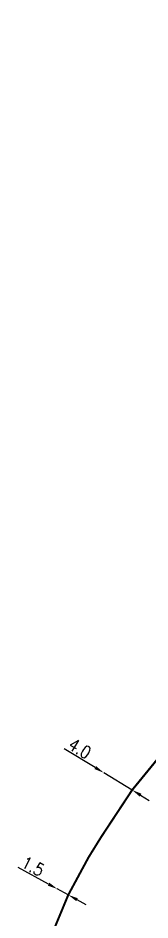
# Model space of a CAD drawing. Header units: millimetres. Extents: x 155997 to 157006, y 121209 to 122008.
# Drawn here: x 156356.5 to 156372.4, y 121891.4 to 122000.1 of the extents above; entities that cross this region are included whole.
import ezdxf

# ---------------------------------------------------------------- set-up
doc = ezdxf.new("R2010")
doc.units = ezdxf.units.MM
doc.linetypes.add('L_25_PE', pattern=[2000, 1000, 1000])
doc.layers.add('L_150', color=1, linetype='CONTINUOUS')
doc.styles.get("Standard").update_dxf_attribs({"font": 'romans.shx', "width": 0.85})
doc.dimstyles.get("Standard").update_dxf_attribs({"dimtxt": 1.5, "dimasz": 1.2, "dimexe": 0.625, "dimexo": 0.625, "dimgap": 0.25, "dimtad": 1, "dimdec": 1, "dimzin": 0, "dimdsep": 46, "dimtxsty": 'Standard', "dimcen": -0.5, "dimadec": 0, "dimazin": 0, "dimtfac": 1, "dimtdec": 1, "dimtmove": 0, "dimatfit": 3, "dimfxl": 0, "dimtolj": 1, "dimtzin": 0, "dimarcsym": 0})

# ---------------------------------------------------------------- blocks, each defined once
blk = doc.blocks.new('*D194')
at = {"layer": 'L_150', "color": 0, "linetype": 'Continuous', "lineweight": -2, "transparency": 16777216}
for p, q in [((156365.8, 121909.8), (156362.07, 121912.07)), ((156370.25, 121907.1), (156366.83, 121909.18)), ((156371.27, 121906.47), (156372.3, 121905.85))]:
    blk.add_line(p, q, dxfattribs=at)
at = {"layer": 'L_150', "color": 0, "linetype": 'Continuous', "transparency": 16777216}
for points in [[(156365.91, 121909.97), (156365.7, 121909.63), (156366.83, 121909.18)], [(156371.38, 121906.65), (156371.17, 121906.3), (156370.25, 121907.1)]]:
    blk.add_solid(points, dxfattribs=at)
at = {"layer": 'L_150', "color": 0, "linetype": 'Continuous', "transparency": 16777216, "insert": (156363.94, 121912.1), "char_height": 1.5, "attachment_point": 5, "rotation": 328.7045}
blk.add_mtext('\\A1;4.0', dxfattribs=at)
blk = doc.blocks.new('*D195')
at = {"layer": 'L_150', "color": 0, "linetype": 'Continuous', "lineweight": -2, "transparency": 16777216}
for p, q in [((156360.18, 121895.75), (156356.5, 121897.75)), ((156362.55, 121894.46), (156361.23, 121895.18)), ((156363.6, 121893.89), (156364.66, 121893.32))]:
    blk.add_line(p, q, dxfattribs=at)
at = {"layer": 'L_150', "color": 0, "linetype": 'Continuous', "transparency": 16777216}
for points in [[(156360.27, 121895.93), (156360.08, 121895.57), (156361.23, 121895.18)], [(156363.7, 121894.06), (156363.51, 121893.71), (156362.55, 121894.46)]]:
    blk.add_solid(points, dxfattribs=at)
at = {"layer": 'L_150', "color": 0, "linetype": 'Continuous', "transparency": 16777216, "insert": (156358.29, 121897.91), "char_height": 1.5, "attachment_point": 5, "rotation": 331.5031}
blk.add_mtext('\\A1;1.5', dxfattribs=at)

msp = doc.modelspace()

# ---------------------------------------------------------------- linework, layer by layer
at = {"layer": 'L_150', "linetype": 'L_25_PE', "ltscale": 0.5, "const_width": 0.25, "flags": 128}
msp.add_lwpolyline([(156452.54, 122000), (156451.33, 121996.91), (156446.07, 121983.34), (156440.28, 121969.83), (156439.18, 121967.73), (156432.34, 121960.02), (156429.24, 121958.53), (156422.42, 121954.08), (156417.12, 121949.65), (156416.48, 121949.12), (156409.81, 121943.55), (156398.94, 121936.22), (156395.05, 121931.71), (156383.35, 121922.12), (156378.56, 121917.25), (156370.25, 121907.1), (156366.51, 121901.43), (156364.99, 121898.98), (156362.55, 121894.46), (156360.47, 121889.45), (156358.99, 121885.23), (156357.75, 121879.03), (156356.98, 121864.35), (156363.83, 121863.71)], dxfattribs=at)

# ---------------------------------------------------------------- dimensions: what is measured, and where the dimension line sits
at = {"layer": 'L_150', "linetype": 'Continuous'}
for base, p1, p2, angle, picture, middle in [((156366.83, 121909.18), (156370.25, 121907.1), (156366.83, 121909.18), 328.7045, '*D194', (156363.42, 121911.25)), ((156361.23, 121895.18), (156362.55, 121894.46), (156361.23, 121895.18), 331.5031, '*D195', (156357.81, 121897.04))]:
    dim = msp.add_linear_dim(base=base, p1=p1, p2=p2, angle=angle, dimstyle='Standard', override={"dimatfit": 0}, dxfattribs=at)
    dim.commit()
    dim.dimension.update_dxf_attribs({"geometry": picture, "text_midpoint": middle, "dimtype": 160})

doc.saveas('drawing.dxf')
